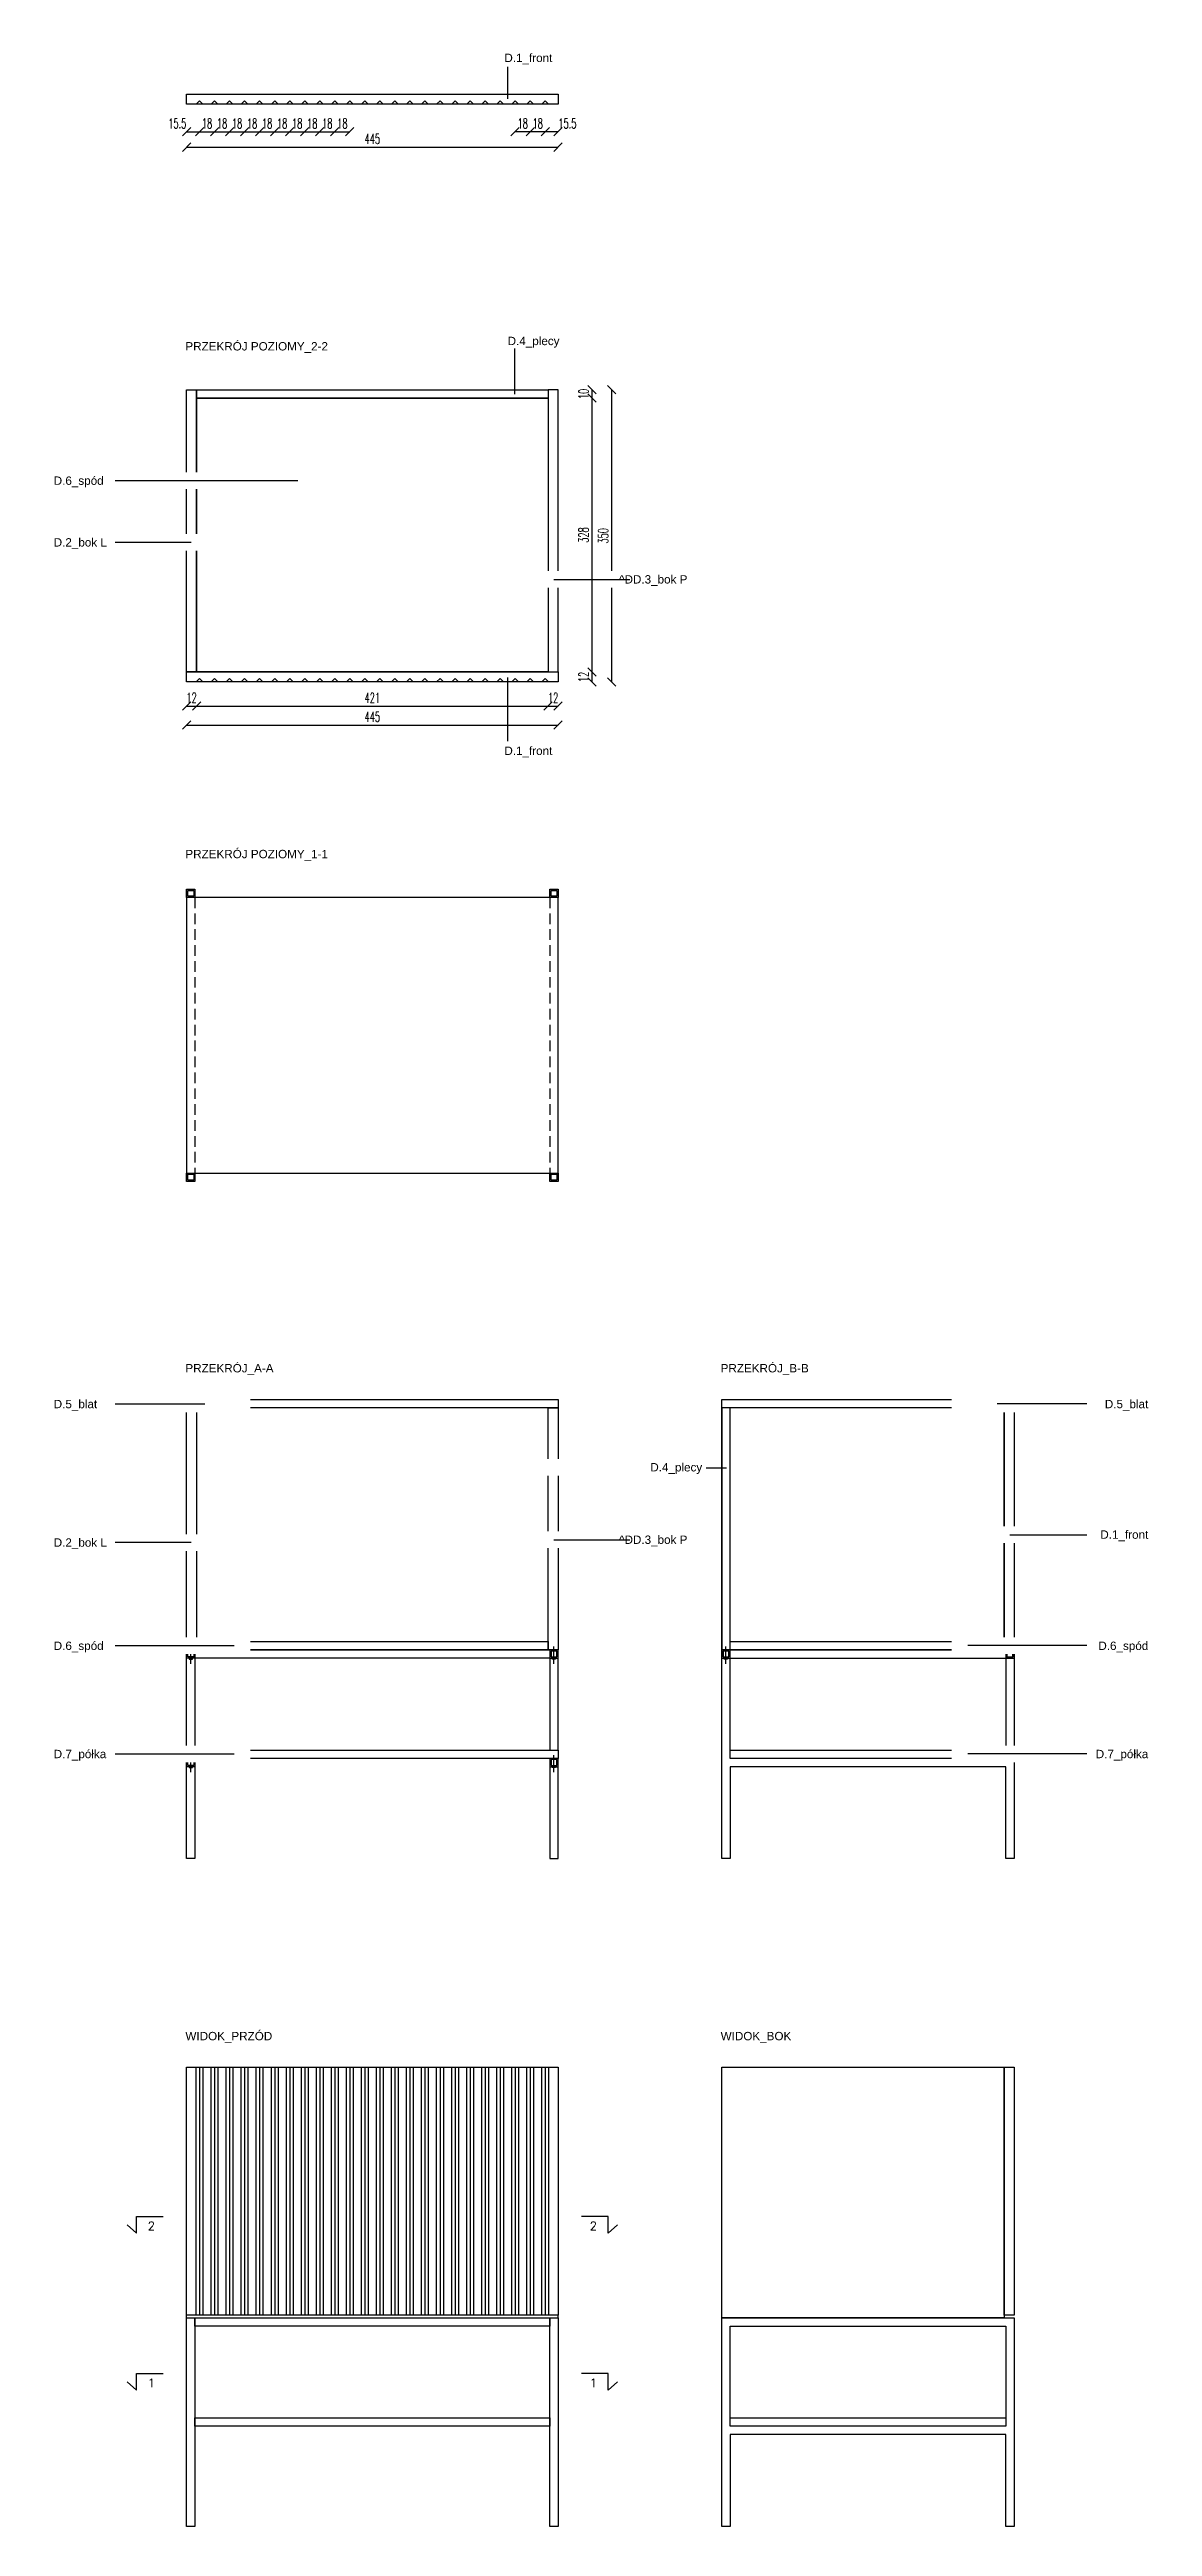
# Model space of a CAD drawing. Header units: millimetres. Extents: x -164 to 1157, y 0 to 2967.
import ezdxf

# ---------------------------------------------------------------- set-up
doc = ezdxf.new("R2010")
doc.units = ezdxf.units.MM
doc.linetypes.add('DASHED', pattern=[19.05, 12.7, -6.35])
for name, color, linetype in [('D - sklejka - przekrój', 30, 'Continuous'), ('D - sklejka - widok', 40, 'Continuous'), ('IN - wymiar', 142, 'Continuous'), ('M - stal - przekrój', 140, 'Continuous'), ('M - stal - widok', 150, 'Continuous'), ('O - opis', 94, 'Continuous'), ('X - wkręty', 1, 'Continuous')]:
    doc.layers.add(name, color=color, linetype=linetype)
doc.styles.add('BA_wymiarowanie', font='simplex.shx', dxfattribs={"width": 0.6})
doc.styles.get("Standard").update_dxf_attribs({"font": 'txt.shx'})
doc.dimstyles.new('H 50_MS', dxfattribs={"dimscale": 80, "dimtxt": 12, "dimasz": 10, "dimexe": 1.25, "dimexo": 0.625, "dimgap": 4, "dimtad": 1, "dimdec": 1, "dimrnd": 0.05, "dimzin": 9, "dimdsep": 46, "dimtxsty": 'BA_wymiarowanie', "dimblk": 'OBLIQUE', "dimcen": 0.2, "dimse1": 1, "dimse2": 1, "dimclrd": 256, "dimclrt": 256, "dimadec": 0, "dimazin": 0, "dimtfac": 1, "dimtdec": 1, "dimtix": 1, "dimtmove": 2, "dimatfit": 3, "dimldrblk": 'NONE', "dimfxl": 1, "dimarcsym": 0})

# ---------------------------------------------------------------- blocks, each defined once
blk = doc.blocks.new('wk')
at = {"layer": 'X - wkręty'}
for points in [[(5717.9, 1944.8), (5717.9, 1965.4)], [(5717.9, 1951.4), (5715.9, 1951.4), (5715.9, 1950.4), (5719.9, 1950.4), (5719.9, 1951.4), (5717.9, 1951.4)]]:
    blk.add_lwpolyline(points, dxfattribs=at)
blk = doc.blocks.new('_Oblique')
at = {"color": 0, "linetype": 'ByBlock', "lineweight": -2}
blk.add_line((-0.5, -0.5), (0.5, 0.5), dxfattribs=at)
blk = doc.blocks.new('*D28')
at = {"layer": 'Defpoints', "color": 0}
for p in [(0, 2190.7), (445, 2190.7), (445, 2157.8)]:
    blk.add_point(p, dxfattribs=at)
at = {"layer": 'IN - wymiar', "lineweight": -2}
blk.add_line((0, 2157.8), (445, 2157.8), dxfattribs=at)
at = {"layer": 'IN - wymiar', "lineweight": -2, "xscale": 10, "yscale": 10, "zscale": 10, "rotation": 180}
blk.add_blockref('_Oblique', (0, 2157.8), dxfattribs=at)
at = {"layer": 'IN - wymiar', "lineweight": -2, "xscale": 10, "yscale": 10, "zscale": 10}
blk.add_blockref('_Oblique', (445, 2157.8), dxfattribs=at)
at = {"layer": 'IN - wymiar', "insert": (222.5, 2167.8), "char_height": 12, "attachment_point": 5, "style": 'BA_wymiarowanie'}
blk.add_mtext('445', dxfattribs=at)
blk = doc.blocks.new('_None')
blk = doc.blocks.new('*D29')
at = {"layer": 'Defpoints', "color": 0}
for p in [(473.9, 2559.4), (473.9, 2209.4), (508.9, 2209.4)]:
    blk.add_point(p, dxfattribs=at)
at = {"layer": 'IN - wymiar', "lineweight": -2}
blk.add_line((508.9, 2559.4), (508.9, 2209.4), dxfattribs=at)
at = {"layer": 'IN - wymiar', "lineweight": -2, "xscale": 10, "yscale": 10, "zscale": 10}
for p, rotation in [((508.9, 2559.4), 90), ((508.9, 2209.4), 270)]:
    blk.add_blockref('_Oblique', p, dxfattribs=dict(at, rotation=rotation))
at = {"layer": 'IN - wymiar', "insert": (498.9, 2384.4), "char_height": 12, "attachment_point": 5, "rotation": 90, "style": 'BA_wymiarowanie'}
blk.add_mtext('350', dxfattribs=at)
blk = doc.blocks.new('*D33')
at = {"layer": 'Defpoints', "color": 0}
for p in [(0, 2245.5), (12, 2245.5), (12, 2180.5)]:
    blk.add_point(p, dxfattribs=at)
at = {"layer": 'IN - wymiar', "lineweight": -2}
blk.add_line((0, 2180.5), (12, 2180.5), dxfattribs=at)
at = {"layer": 'IN - wymiar', "lineweight": -2, "xscale": 10, "yscale": 10, "zscale": 10}
blk.add_blockref('_Oblique', (0, 2180.5), dxfattribs=at)
at = {"layer": 'IN - wymiar', "lineweight": -2, "xscale": 10, "yscale": 10, "zscale": 10, "rotation": 180}
blk.add_blockref('_Oblique', (12, 2180.5), dxfattribs=at)
at = {"layer": 'IN - wymiar', "insert": (6, 2190.5), "char_height": 12, "attachment_point": 5, "style": 'BA_wymiarowanie'}
blk.add_mtext('12', dxfattribs=at)
blk = doc.blocks.new('*D39')
at = {"layer": 'Defpoints', "color": 0}
for p in [(12, 2180.5), (433, 2180.5), (433, 2180.5)]:
    blk.add_point(p, dxfattribs=at)
at = {"layer": 'IN - wymiar', "lineweight": -2}
blk.add_line((12, 2180.5), (433, 2180.5), dxfattribs=at)
at = {"layer": 'IN - wymiar', "lineweight": -2, "xscale": 10, "yscale": 10, "zscale": 10, "rotation": 180}
blk.add_blockref('_Oblique', (12, 2180.5), dxfattribs=at)
at = {"layer": 'IN - wymiar', "lineweight": -2, "xscale": 10, "yscale": 10, "zscale": 10}
blk.add_blockref('_Oblique', (433, 2180.5), dxfattribs=at)
at = {"layer": 'IN - wymiar', "insert": (222.5, 2190.5), "char_height": 12, "attachment_point": 5, "style": 'BA_wymiarowanie'}
blk.add_mtext('421', dxfattribs=at)
blk = doc.blocks.new('*D40')
at = {"layer": 'Defpoints', "color": 0}
for p in [(433, 2180.5), (445, 2180.7), (445, 2180.5)]:
    blk.add_point(p, dxfattribs=at)
at = {"layer": 'IN - wymiar', "lineweight": -2}
blk.add_line((433, 2180.5), (445, 2180.5), dxfattribs=at)
at = {"layer": 'IN - wymiar', "lineweight": -2, "xscale": 10, "yscale": 10, "zscale": 10}
blk.add_blockref('_Oblique', (433, 2180.5), dxfattribs=at)
at = {"layer": 'IN - wymiar', "lineweight": -2, "xscale": 10, "yscale": 10, "zscale": 10, "rotation": 180}
blk.add_blockref('_Oblique', (445, 2180.5), dxfattribs=at)
at = {"layer": 'IN - wymiar', "insert": (439, 2190.5), "char_height": 12, "attachment_point": 5, "style": 'BA_wymiarowanie'}
blk.add_mtext('12', dxfattribs=at)
blk = doc.blocks.new('*D42')
at = {"layer": 'Defpoints', "color": 0}
for p in [(450.4, 2559.4), (433, 2549.4), (485.4, 2549.4)]:
    blk.add_point(p, dxfattribs=at)
at = {"layer": 'IN - wymiar', "lineweight": -2}
blk.add_line((485.4, 2559.4), (485.4, 2549.4), dxfattribs=at)
at = {"layer": 'IN - wymiar', "lineweight": -2, "xscale": 10, "yscale": 10, "zscale": 10}
for p, rotation in [((485.4, 2559.4), 270), ((485.4, 2549.4), 90)]:
    blk.add_blockref('_Oblique', p, dxfattribs=dict(at, rotation=rotation))
at = {"layer": 'IN - wymiar', "insert": (475.4, 2554.4), "char_height": 12, "attachment_point": 5, "rotation": 90, "style": 'BA_wymiarowanie'}
blk.add_mtext('10', dxfattribs=at)
blk = doc.blocks.new('*D43')
at = {"layer": 'Defpoints', "color": 0}
for p in [(450.4, 2549.4), (433, 2221.4), (485.4, 2221.4)]:
    blk.add_point(p, dxfattribs=at)
at = {"layer": 'IN - wymiar', "lineweight": -2}
blk.add_line((485.4, 2549.4), (485.4, 2221.4), dxfattribs=at)
at = {"layer": 'IN - wymiar', "lineweight": -2, "xscale": 10, "yscale": 10, "zscale": 10}
for p, rotation in [((485.4, 2549.4), 90), ((485.4, 2221.4), 270)]:
    blk.add_blockref('_Oblique', p, dxfattribs=dict(at, rotation=rotation))
at = {"layer": 'IN - wymiar', "insert": (475.4, 2385.4), "char_height": 12, "attachment_point": 5, "rotation": 90, "style": 'BA_wymiarowanie'}
blk.add_mtext('328', dxfattribs=at)
blk = doc.blocks.new('*D44')
at = {"layer": 'Defpoints', "color": 0}
for p in [(433, 2221.4), (433, 2209.4), (485.4, 2209.4)]:
    blk.add_point(p, dxfattribs=at)
at = {"layer": 'IN - wymiar', "lineweight": -2}
blk.add_line((485.4, 2221.4), (485.4, 2209.4), dxfattribs=at)
at = {"layer": 'IN - wymiar', "lineweight": -2, "xscale": 10, "yscale": 10, "zscale": 10}
for p, rotation in [((485.4, 2221.4), 270), ((485.4, 2209.4), 90)]:
    blk.add_blockref('_Oblique', p, dxfattribs=dict(at, rotation=rotation))
at = {"layer": 'IN - wymiar', "insert": (475.4, 2215.4), "char_height": 12, "attachment_point": 5, "rotation": 90, "style": 'BA_wymiarowanie'}
blk.add_mtext('12', dxfattribs=at)
blk = doc.blocks.new('*D45')
at = {"layer": 'Defpoints', "color": 0}
for p in [(0, 2882.9), (445, 2882.9), (445, 2850)]:
    blk.add_point(p, dxfattribs=at)
at = {"layer": 'IN - wymiar', "lineweight": -2}
blk.add_line((0, 2850), (445, 2850), dxfattribs=at)
at = {"layer": 'IN - wymiar', "lineweight": -2, "xscale": 10, "yscale": 10, "zscale": 10, "rotation": 180}
blk.add_blockref('_Oblique', (0, 2850), dxfattribs=at)
at = {"layer": 'IN - wymiar', "lineweight": -2, "xscale": 10, "yscale": 10, "zscale": 10}
blk.add_blockref('_Oblique', (445, 2850), dxfattribs=at)
at = {"layer": 'IN - wymiar', "insert": (222.5, 2860), "char_height": 12, "attachment_point": 5, "style": 'BA_wymiarowanie'}
blk.add_mtext('445', dxfattribs=at)
blk = doc.blocks.new('*D48')
at = {"layer": 'Defpoints', "color": 0}
for p in [(0, 2901.6), (15.5, 2905.6), (15.5, 2868.4)]:
    blk.add_point(p, dxfattribs=at)
at = {"layer": 'IN - wymiar', "lineweight": -2}
blk.add_line((0, 2868.4), (15.5, 2868.4), dxfattribs=at)
at = {"layer": 'IN - wymiar', "lineweight": -2, "xscale": 10, "yscale": 10, "zscale": 10, "rotation": 180}
blk.add_blockref('_Oblique', (0, 2868.4), dxfattribs=at)
at = {"layer": 'IN - wymiar', "lineweight": -2, "xscale": 10, "yscale": 10, "zscale": 10}
blk.add_blockref('_Oblique', (15.5, 2868.4), dxfattribs=at)
at = {"layer": 'IN - wymiar', "insert": (-11.1, 2878.4), "char_height": 12, "attachment_point": 5, "style": 'BA_wymiarowanie'}
blk.add_mtext('15.5', dxfattribs=at)
blk = doc.blocks.new('*D50')
at = {"layer": 'Defpoints', "color": 0}
for p in [(15.5, 2905.6), (33.5, 2905.6), (33.5, 2868.4)]:
    blk.add_point(p, dxfattribs=at)
at = {"layer": 'IN - wymiar', "lineweight": -2}
blk.add_line((15.5, 2868.4), (33.5, 2868.4), dxfattribs=at)
at = {"layer": 'IN - wymiar', "lineweight": -2, "xscale": 10, "yscale": 10, "zscale": 10, "rotation": 180}
blk.add_blockref('_Oblique', (15.5, 2868.4), dxfattribs=at)
at = {"layer": 'IN - wymiar', "lineweight": -2, "xscale": 10, "yscale": 10, "zscale": 10}
blk.add_blockref('_Oblique', (33.5, 2868.4), dxfattribs=at)
at = {"layer": 'IN - wymiar', "insert": (24.5, 2878.4), "char_height": 12, "attachment_point": 5, "style": 'BA_wymiarowanie'}
blk.add_mtext('18', dxfattribs=at)
blk = doc.blocks.new('*D51')
at = {"layer": 'Defpoints', "color": 0}
for p in [(33.5, 2905.6), (51.5, 2905.6), (51.5, 2868.4)]:
    blk.add_point(p, dxfattribs=at)
at = {"layer": 'IN - wymiar', "lineweight": -2}
blk.add_line((33.5, 2868.4), (51.5, 2868.4), dxfattribs=at)
at = {"layer": 'IN - wymiar', "lineweight": -2, "xscale": 10, "yscale": 10, "zscale": 10, "rotation": 180}
blk.add_blockref('_Oblique', (33.5, 2868.4), dxfattribs=at)
at = {"layer": 'IN - wymiar', "lineweight": -2, "xscale": 10, "yscale": 10, "zscale": 10}
blk.add_blockref('_Oblique', (51.5, 2868.4), dxfattribs=at)
at = {"layer": 'IN - wymiar', "insert": (42.5, 2878.4), "char_height": 12, "attachment_point": 5, "style": 'BA_wymiarowanie'}
blk.add_mtext('18', dxfattribs=at)
blk = doc.blocks.new('*D52')
at = {"layer": 'Defpoints', "color": 0}
for p in [(51.5, 2905.6), (69.5, 2905.6), (69.5, 2868.4)]:
    blk.add_point(p, dxfattribs=at)
at = {"layer": 'IN - wymiar', "lineweight": -2}
blk.add_line((51.5, 2868.4), (69.5, 2868.4), dxfattribs=at)
at = {"layer": 'IN - wymiar', "lineweight": -2, "xscale": 10, "yscale": 10, "zscale": 10, "rotation": 180}
blk.add_blockref('_Oblique', (51.5, 2868.4), dxfattribs=at)
at = {"layer": 'IN - wymiar', "lineweight": -2, "xscale": 10, "yscale": 10, "zscale": 10}
blk.add_blockref('_Oblique', (69.5, 2868.4), dxfattribs=at)
at = {"layer": 'IN - wymiar', "insert": (60.5, 2878.4), "char_height": 12, "attachment_point": 5, "style": 'BA_wymiarowanie'}
blk.add_mtext('18', dxfattribs=at)
blk = doc.blocks.new('*D53')
at = {"layer": 'Defpoints', "color": 0}
for p in [(69.5, 2905.6), (87.5, 2905.6), (87.5, 2868.4)]:
    blk.add_point(p, dxfattribs=at)
at = {"layer": 'IN - wymiar', "lineweight": -2}
blk.add_line((69.5, 2868.4), (87.5, 2868.4), dxfattribs=at)
at = {"layer": 'IN - wymiar', "lineweight": -2, "xscale": 10, "yscale": 10, "zscale": 10, "rotation": 180}
blk.add_blockref('_Oblique', (69.5, 2868.4), dxfattribs=at)
at = {"layer": 'IN - wymiar', "lineweight": -2, "xscale": 10, "yscale": 10, "zscale": 10}
blk.add_blockref('_Oblique', (87.5, 2868.4), dxfattribs=at)
at = {"layer": 'IN - wymiar', "insert": (78.5, 2878.4), "char_height": 12, "attachment_point": 5, "style": 'BA_wymiarowanie'}
blk.add_mtext('18', dxfattribs=at)
blk = doc.blocks.new('*D54')
at = {"layer": 'Defpoints', "color": 0}
for p in [(87.5, 2905.6), (105.5, 2905.6), (105.5, 2868.4)]:
    blk.add_point(p, dxfattribs=at)
at = {"layer": 'IN - wymiar', "lineweight": -2}
blk.add_line((87.5, 2868.4), (105.5, 2868.4), dxfattribs=at)
at = {"layer": 'IN - wymiar', "lineweight": -2, "xscale": 10, "yscale": 10, "zscale": 10, "rotation": 180}
blk.add_blockref('_Oblique', (87.5, 2868.4), dxfattribs=at)
at = {"layer": 'IN - wymiar', "lineweight": -2, "xscale": 10, "yscale": 10, "zscale": 10}
blk.add_blockref('_Oblique', (105.5, 2868.4), dxfattribs=at)
at = {"layer": 'IN - wymiar', "insert": (96.5, 2878.4), "char_height": 12, "attachment_point": 5, "style": 'BA_wymiarowanie'}
blk.add_mtext('18', dxfattribs=at)
blk = doc.blocks.new('*D55')
at = {"layer": 'Defpoints', "color": 0}
for p in [(105.5, 2905.6), (123.5, 2905.6), (123.5, 2868.4)]:
    blk.add_point(p, dxfattribs=at)
at = {"layer": 'IN - wymiar', "lineweight": -2}
blk.add_line((105.5, 2868.4), (123.5, 2868.4), dxfattribs=at)
at = {"layer": 'IN - wymiar', "lineweight": -2, "xscale": 10, "yscale": 10, "zscale": 10, "rotation": 180}
blk.add_blockref('_Oblique', (105.5, 2868.4), dxfattribs=at)
at = {"layer": 'IN - wymiar', "lineweight": -2, "xscale": 10, "yscale": 10, "zscale": 10}
blk.add_blockref('_Oblique', (123.5, 2868.4), dxfattribs=at)
at = {"layer": 'IN - wymiar', "insert": (114.5, 2878.4), "char_height": 12, "attachment_point": 5, "style": 'BA_wymiarowanie'}
blk.add_mtext('18', dxfattribs=at)
blk = doc.blocks.new('*D56')
at = {"layer": 'Defpoints', "color": 0}
for p in [(123.5, 2905.6), (141.5, 2905.6), (141.5, 2868.4)]:
    blk.add_point(p, dxfattribs=at)
at = {"layer": 'IN - wymiar', "lineweight": -2}
blk.add_line((123.5, 2868.4), (141.5, 2868.4), dxfattribs=at)
at = {"layer": 'IN - wymiar', "lineweight": -2, "xscale": 10, "yscale": 10, "zscale": 10, "rotation": 180}
blk.add_blockref('_Oblique', (123.5, 2868.4), dxfattribs=at)
at = {"layer": 'IN - wymiar', "lineweight": -2, "xscale": 10, "yscale": 10, "zscale": 10}
blk.add_blockref('_Oblique', (141.5, 2868.4), dxfattribs=at)
at = {"layer": 'IN - wymiar', "insert": (132.5, 2878.4), "char_height": 12, "attachment_point": 5, "style": 'BA_wymiarowanie'}
blk.add_mtext('18', dxfattribs=at)
blk = doc.blocks.new('*D57')
at = {"layer": 'Defpoints', "color": 0}
for p in [(141.5, 2905.6), (159.5, 2905.6), (159.5, 2868.4)]:
    blk.add_point(p, dxfattribs=at)
at = {"layer": 'IN - wymiar', "lineweight": -2}
blk.add_line((141.5, 2868.4), (159.5, 2868.4), dxfattribs=at)
at = {"layer": 'IN - wymiar', "lineweight": -2, "xscale": 10, "yscale": 10, "zscale": 10, "rotation": 180}
blk.add_blockref('_Oblique', (141.5, 2868.4), dxfattribs=at)
at = {"layer": 'IN - wymiar', "lineweight": -2, "xscale": 10, "yscale": 10, "zscale": 10}
blk.add_blockref('_Oblique', (159.5, 2868.4), dxfattribs=at)
at = {"layer": 'IN - wymiar', "insert": (150.5, 2878.4), "char_height": 12, "attachment_point": 5, "style": 'BA_wymiarowanie'}
blk.add_mtext('18', dxfattribs=at)
blk = doc.blocks.new('*D58')
at = {"layer": 'Defpoints', "color": 0}
for p in [(159.5, 2905.6), (177.5, 2905.6), (177.5, 2868.4)]:
    blk.add_point(p, dxfattribs=at)
at = {"layer": 'IN - wymiar', "lineweight": -2}
blk.add_line((159.5, 2868.4), (177.5, 2868.4), dxfattribs=at)
at = {"layer": 'IN - wymiar', "lineweight": -2, "xscale": 10, "yscale": 10, "zscale": 10, "rotation": 180}
blk.add_blockref('_Oblique', (159.5, 2868.4), dxfattribs=at)
at = {"layer": 'IN - wymiar', "lineweight": -2, "xscale": 10, "yscale": 10, "zscale": 10}
blk.add_blockref('_Oblique', (177.5, 2868.4), dxfattribs=at)
at = {"layer": 'IN - wymiar', "insert": (168.5, 2878.4), "char_height": 12, "attachment_point": 5, "style": 'BA_wymiarowanie'}
blk.add_mtext('18', dxfattribs=at)
blk = doc.blocks.new('*D59')
at = {"layer": 'Defpoints', "color": 0}
for p in [(177.5, 2905.6), (195.5, 2905.6), (195.5, 2868.4)]:
    blk.add_point(p, dxfattribs=at)
at = {"layer": 'IN - wymiar', "lineweight": -2}
blk.add_line((177.5, 2868.4), (195.5, 2868.4), dxfattribs=at)
at = {"layer": 'IN - wymiar', "lineweight": -2, "xscale": 10, "yscale": 10, "zscale": 10, "rotation": 180}
blk.add_blockref('_Oblique', (177.5, 2868.4), dxfattribs=at)
at = {"layer": 'IN - wymiar', "lineweight": -2, "xscale": 10, "yscale": 10, "zscale": 10}
blk.add_blockref('_Oblique', (195.5, 2868.4), dxfattribs=at)
at = {"layer": 'IN - wymiar', "insert": (186.5, 2878.4), "char_height": 12, "attachment_point": 5, "style": 'BA_wymiarowanie'}
blk.add_mtext('18', dxfattribs=at)
blk = doc.blocks.new('*D61')
at = {"layer": 'Defpoints', "color": 0}
for p in [(429.5, 2905.6), (445, 2901.6), (429.5, 2868.4)]:
    blk.add_point(p, dxfattribs=at)
at = {"layer": 'IN - wymiar', "lineweight": -2}
blk.add_line((445, 2868.4), (429.5, 2868.4), dxfattribs=at)
at = {"layer": 'IN - wymiar', "lineweight": -2, "xscale": 10, "yscale": 10, "zscale": 10, "rotation": 180}
blk.add_blockref('_Oblique', (429.5, 2868.4), dxfattribs=at)
at = {"layer": 'IN - wymiar', "lineweight": -2, "xscale": 10, "yscale": 10, "zscale": 10}
blk.add_blockref('_Oblique', (445, 2868.4), dxfattribs=at)
at = {"layer": 'IN - wymiar', "insert": (456.1, 2878.4), "char_height": 12, "attachment_point": 5, "style": 'BA_wymiarowanie'}
blk.add_mtext('15.5', dxfattribs=at)
blk = doc.blocks.new('*D62')
at = {"layer": 'Defpoints', "color": 0}
for p in [(411.5, 2905.6), (429.5, 2905.6), (411.5, 2868.4)]:
    blk.add_point(p, dxfattribs=at)
at = {"layer": 'IN - wymiar', "lineweight": -2}
blk.add_line((429.5, 2868.4), (411.5, 2868.4), dxfattribs=at)
at = {"layer": 'IN - wymiar', "lineweight": -2, "xscale": 10, "yscale": 10, "zscale": 10, "rotation": 180}
blk.add_blockref('_Oblique', (411.5, 2868.4), dxfattribs=at)
at = {"layer": 'IN - wymiar', "lineweight": -2, "xscale": 10, "yscale": 10, "zscale": 10}
blk.add_blockref('_Oblique', (429.5, 2868.4), dxfattribs=at)
at = {"layer": 'IN - wymiar', "insert": (420.5, 2878.4), "char_height": 12, "attachment_point": 5, "style": 'BA_wymiarowanie'}
blk.add_mtext('18', dxfattribs=at)
blk = doc.blocks.new('*D63')
at = {"layer": 'Defpoints', "color": 0}
for p in [(393.5, 2905.6), (411.5, 2905.6), (393.5, 2868.4)]:
    blk.add_point(p, dxfattribs=at)
at = {"layer": 'IN - wymiar', "lineweight": -2}
blk.add_line((411.5, 2868.4), (393.5, 2868.4), dxfattribs=at)
at = {"layer": 'IN - wymiar', "lineweight": -2, "xscale": 10, "yscale": 10, "zscale": 10, "rotation": 180}
blk.add_blockref('_Oblique', (393.5, 2868.4), dxfattribs=at)
at = {"layer": 'IN - wymiar', "lineweight": -2, "xscale": 10, "yscale": 10, "zscale": 10}
blk.add_blockref('_Oblique', (411.5, 2868.4), dxfattribs=at)
at = {"layer": 'IN - wymiar', "insert": (402.5, 2878.4), "char_height": 12, "attachment_point": 5, "style": 'BA_wymiarowanie'}
blk.add_mtext('18', dxfattribs=at)

msp = doc.modelspace()

# ---------------------------------------------------------------- linework, layer by layer
at = {"layer": 'D - sklejka - przekrój'}
for points in [[(0, 2913.59), (445, 2913.59), (445, 2901.59), (0, 2901.59)], [(0, 2559.41), (12, 2559.41), (12, 2221.41), (0, 2221.41)], [(12, 2559.41), (433, 2559.41), (433, 2549.41), (12, 2549.41)], [(445, 2559.41), (433, 2559.41), (433, 2221.41), (445, 2221.41)], [(0, 2221.41), (445, 2221.41), (445, 2209.41), (0, 2209.41)], [(0, 1350), (445, 1350), (445, 1340), (0, 1340)], [(641.02, 1350), (979.02, 1350), (979.02, 1050), (641.02, 1050)], [(641.02, 1350), (979.02, 1350), (979.02, 1340), (641.02, 1340)], [(641.02, 1050), (651.02, 1050), (651.02, 1340), (641.02, 1340)], [(979.02, 1350), (991.02, 1350), (991.02, 1053), (979.02, 1053)], [(0, 930), (445, 930), (445, 920), (0, 920)], [(651.02, 930), (981.02, 930), (981.02, 920), (651.02, 920)]]:
    msp.add_lwpolyline(points, close=True, dxfattribs=at)
for points in [[(11.5, 2901.59), (15.5, 2905.59), (19.5, 2901.59)], [(29.5, 2901.59), (33.5, 2905.59), (37.5, 2901.59)], [(47.5, 2901.59), (51.5, 2905.59), (55.5, 2901.59)], [(65.5, 2901.59), (69.5, 2905.59), (73.5, 2901.59)], [(83.5, 2901.59), (87.5, 2905.59), (91.5, 2901.59)], [(101.5, 2901.59), (105.5, 2905.59), (109.5, 2901.59)], [(119.5, 2901.59), (123.5, 2905.59), (127.5, 2901.59)], [(137.5, 2901.59), (141.5, 2905.59), (145.5, 2901.59)], [(155.5, 2901.59), (159.5, 2905.59), (163.5, 2901.59)], [(173.5, 2901.59), (177.5, 2905.59), (181.5, 2901.59)], [(191.5, 2901.59), (195.5, 2905.59), (199.5, 2901.59)], [(209.5, 2901.59), (213.5, 2905.59), (217.5, 2901.59)], [(235.5, 2901.59), (231.5, 2905.59), (227.5, 2901.59)], [(253.5, 2901.59), (249.5, 2905.59), (245.5, 2901.59)], [(271.5, 2901.59), (267.5, 2905.59), (263.5, 2901.59)], [(289.5, 2901.59), (285.5, 2905.59), (281.5, 2901.59)], [(307.5, 2901.59), (303.5, 2905.59), (299.5, 2901.59)], [(325.5, 2901.59), (321.5, 2905.59), (317.5, 2901.59)], [(343.5, 2901.59), (339.5, 2905.59), (335.5, 2901.59)], [(361.5, 2901.59), (357.5, 2905.59), (353.5, 2901.59)], [(379.5, 2901.59), (375.5, 2905.59), (371.5, 2901.59)], [(397.5, 2901.59), (393.5, 2905.59), (389.5, 2901.59)], [(415.5, 2901.59), (411.5, 2905.59), (407.5, 2901.59)], [(433.5, 2901.59), (429.5, 2905.59), (425.5, 2901.59)], [(11.5, 2209.41), (15.5, 2213.41), (19.5, 2209.41)], [(29.5, 2209.41), (33.5, 2213.41), (37.5, 2209.41)], [(47.5, 2209.41), (51.5, 2213.41), (55.5, 2209.41)], [(65.5, 2209.41), (69.5, 2213.41), (73.5, 2209.41)], [(83.5, 2209.41), (87.5, 2213.41), (91.5, 2209.41)], [(101.5, 2209.41), (105.5, 2213.41), (109.5, 2209.41)], [(119.5, 2209.41), (123.5, 2213.41), (127.5, 2209.41)], [(137.5, 2209.41), (141.5, 2213.41), (145.5, 2209.41)], [(155.5, 2209.41), (159.5, 2213.41), (163.5, 2209.41)], [(173.5, 2209.41), (177.5, 2213.41), (181.5, 2209.41)], [(191.5, 2209.41), (195.5, 2213.41), (199.5, 2209.41)], [(209.5, 2209.41), (213.5, 2213.41), (217.5, 2209.41)], [(235.5, 2209.41), (231.5, 2213.41), (227.5, 2209.41)], [(253.5, 2209.41), (249.5, 2213.41), (245.5, 2209.41)], [(271.5, 2209.41), (267.5, 2213.41), (263.5, 2209.41)], [(289.5, 2209.41), (285.5, 2213.41), (281.5, 2209.41)], [(307.5, 2209.41), (303.5, 2213.41), (299.5, 2209.41)], [(325.5, 2209.41), (321.5, 2213.41), (317.5, 2209.41)], [(343.5, 2209.41), (339.5, 2213.41), (335.5, 2209.41)], [(361.5, 2209.41), (357.5, 2213.41), (353.5, 2209.41)], [(379.5, 2209.41), (375.5, 2213.41), (371.5, 2209.41)], [(397.5, 2209.41), (393.5, 2213.41), (389.5, 2209.41)], [(415.5, 2209.41), (411.5, 2213.41), (407.5, 2209.41)], [(433.5, 2209.41), (429.5, 2213.41), (425.5, 2209.41)], [(0, 1340), (12, 1340), (12, 1050), (0, 1050), (0, 1340)], [(433, 1340), (445, 1340), (445, 1050), (433, 1050), (433, 1340)], [(12, 1050), (12, 1060), (433, 1060), (433, 1050), (10, 1050)], [(651.02, 1050), (651.02, 1060), (979.02, 1060), (979.02, 1050), (651.02, 1050)]]:
    msp.add_lwpolyline(points, dxfattribs=at)
at = {"layer": 'D - sklejka - widok'}
for points in [[(12, 2549.41), (433, 2549.41), (433, 2221.41), (12, 2221.41)], [(0, 1621.2), (445, 1621.2), (445, 1951.2), (0, 1951.2)], [(0, 550), (445, 550), (445, 253), (0, 253)], [(641.02, 550), (979.02, 550), (979.02, 250), (641.02, 250)], [(979.02, 550), (991.02, 550), (991.02, 253), (979.02, 253)], [(10, 130), (435, 130), (435, 120), (10, 120)], [(651.02, 130), (981.02, 130), (981.02, 120), (651.02, 120)]]:
    msp.add_lwpolyline(points, close=True, dxfattribs=at)
at = {"layer": 'D - sklejka - widok', "color": 252}
for points in [[(11.5, 550), (19.5, 550), (19.5, 253), (11.5, 253)], [(29.5, 550), (37.5, 550), (37.5, 253), (29.5, 253)], [(47.5, 550), (55.5, 550), (55.5, 253), (47.5, 253)], [(65.5, 550), (73.5, 550), (73.5, 253), (65.5, 253)], [(83.5, 550), (91.5, 550), (91.5, 253), (83.5, 253)], [(101.5, 550), (109.5, 550), (109.5, 253), (101.5, 253)], [(119.5, 550), (127.5, 550), (127.5, 253), (119.5, 253)], [(137.5, 550), (145.5, 550), (145.5, 253), (137.5, 253)], [(155.5, 550), (163.5, 550), (163.5, 253), (155.5, 253)], [(173.5, 550), (181.5, 550), (181.5, 253), (173.5, 253)], [(191.5, 550), (199.5, 550), (199.5, 253), (191.5, 253)], [(209.5, 550), (217.5, 550), (217.5, 253), (209.5, 253)], [(227.5, 550), (235.5, 550), (235.5, 253), (227.5, 253)], [(245.5, 550), (253.5, 550), (253.5, 253), (245.5, 253)], [(263.5, 550), (271.5, 550), (271.5, 253), (263.5, 253)], [(281.5, 550), (289.5, 550), (289.5, 253), (281.5, 253)], [(299.5, 550), (307.5, 550), (307.5, 253), (299.5, 253)], [(317.5, 550), (325.5, 550), (325.5, 253), (317.5, 253)], [(335.5, 550), (343.5, 550), (343.5, 253), (335.5, 253)], [(353.5, 550), (361.5, 550), (361.5, 253), (353.5, 253)], [(371.5, 550), (379.5, 550), (379.5, 253), (371.5, 253)], [(389.5, 550), (397.5, 550), (397.5, 253), (389.5, 253)], [(407.5, 550), (415.5, 550), (415.5, 253), (407.5, 253)], [(425.5, 550), (433.5, 550), (433.5, 253), (425.5, 253)]]:
    msp.add_lwpolyline(points, close=True, dxfattribs=at)
at = {"layer": 'D - sklejka - widok', "color": 250}
for points in [[(15.5, 550), (15.5, 253)], [(33.5, 550), (33.5, 253)], [(51.5, 550), (51.5, 253)], [(69.5, 550), (69.5, 253)], [(87.5, 550), (87.5, 253)], [(105.5, 550), (105.5, 253)], [(123.5, 550), (123.5, 253)], [(141.5, 550), (141.5, 253)], [(159.5, 550), (159.5, 253)], [(177.5, 550), (177.5, 253)], [(195.5, 550), (195.5, 253)], [(213.5, 550), (213.5, 253)], [(231.5, 550), (231.5, 253)], [(249.5, 550), (249.5, 253)], [(267.5, 550), (267.5, 253)], [(285.5, 550), (285.5, 253)], [(303.5, 550), (303.5, 253)], [(321.5, 550), (321.5, 253)], [(339.5, 550), (339.5, 253)], [(357.5, 550), (357.5, 253)], [(375.5, 550), (375.5, 253)], [(393.5, 550), (393.5, 253)], [(411.5, 550), (411.5, 253)], [(429.5, 550), (429.5, 253)]]:
    msp.add_lwpolyline(points, dxfattribs=at)
at = {"layer": 'D - sklejka - widok'}
for points in [[(0, 250), (0, 253)], [(445, 250), (445, 253)]]:
    msp.add_lwpolyline(points, dxfattribs=at)
at = {"layer": 'M - stal - przekrój'}
for points in [[(0, 1961.2), (10, 1961.2), (10, 1951.2), (0, 1951.2)], [(1.5, 1959.7), (8.5, 1959.7), (8.5, 1952.7), (1.5, 1952.7)], [(435, 1961.2), (445, 1961.2), (445, 1951.2), (435, 1951.2)], [(436.5, 1959.7), (443.5, 1959.7), (443.5, 1952.7), (436.5, 1952.7)], [(0, 1621.2), (10, 1621.2), (10, 1611.2), (0, 1611.2)], [(1.5, 1619.7), (8.5, 1619.7), (8.5, 1612.7), (1.5, 1612.7)], [(435, 1621.2), (445, 1621.2), (445, 1611.2), (435, 1611.2)], [(436.5, 1619.7), (443.5, 1619.7), (443.5, 1612.7), (436.5, 1612.7)], [(0, 1050), (10, 1050), (10, 1040), (0, 1040)], [(1.5, 1048.5), (8.5, 1048.5), (8.5, 1041.5), (1.5, 1041.5)], [(445, 1050), (435, 1050), (435, 1040), (445, 1040)], [(443.5, 1048.5), (436.5, 1048.5), (436.5, 1041.5), (443.5, 1041.5)], [(651.02, 1050), (641.02, 1050), (641.02, 1040), (651.02, 1040)], [(649.52, 1048.5), (642.52, 1048.5), (642.52, 1041.5), (649.52, 1041.5)], [(991.02, 1050), (981.02, 1050), (981.02, 1040), (991.02, 1040)], [(989.52, 1048.5), (982.52, 1048.5), (982.52, 1041.5), (989.52, 1041.5)], [(0, 920), (10, 920), (10, 910), (0, 910)], [(445, 920), (435, 920), (435, 910), (445, 910)], [(1.5, 918.5), (8.5, 918.5), (8.5, 911.5), (1.5, 911.5)], [(443.5, 918.5), (436.5, 918.5), (436.5, 911.5), (443.5, 911.5)]]:
    msp.add_lwpolyline(points, close=True, dxfattribs=at)
at = {"layer": 'M - stal - widok'}
for p, q in [((0, 1050), (10, 1050)), ((10, 1050), (435, 1050)), ((435, 1040), (10, 1040)), ((435, 1050), (445, 1050)), ((641.02, 1050), (651.02, 1050)), ((981.02, 1050), (991.02, 1050)), ((0, 800), (0, 910)), ((10, 910), (10, 800)), ((435, 910), (435, 800)), ((445, 800), (445, 910)), ((10, 800), (0, 800)), ((435, 800), (445, 800))]:
    msp.add_line(p, q, dxfattribs=at)
at = {"layer": 'M - stal - widok', "linetype": 'DASHED'}
for points in [[(10, 1951.2), (10, 1621.2)], [(435, 1951.2), (435, 1621.2)]]:
    msp.add_lwpolyline(points, dxfattribs=at)
at = {"layer": 'M - stal - widok'}
for points in [[(0, 930), (0, 1050)], [(10, 1040), (10, 1050)], [(10, 1040), (10, 930)], [(435, 1050), (435, 930)], [(445, 930), (445, 1050)], [(641.02, 800), (641.02, 1050), (991.02, 1050), (991.02, 800), (981.02, 800), (981.02, 910), (651.02, 910), (651.02, 800), (641.02, 800)], [(0, 0), (0, 250), (10, 250), (10, 0), (0, 0)], [(435, 0), (435, 250), (445, 250), (445, 0), (435, 0)], [(641.02, 0), (641.02, 250), (991.02, 250), (991.02, 0), (981.02, 0), (981.02, 110), (651.02, 110), (651.02, 0), (641.02, 0)]]:
    msp.add_lwpolyline(points, dxfattribs=at)
for points in [[(651.02, 1040), (981.02, 1040), (981.02, 920), (651.02, 920)], [(10, 250), (435, 250), (435, 240), (10, 240)], [(651.02, 240), (981.02, 240), (981.02, 120), (651.02, 120)]]:
    msp.add_lwpolyline(points, close=True, dxfattribs=at)
at = {"layer": 'O - opis'}
for points in [[(-70.97, 361.22), (-60.02, 351.19), (-60.02, 371.26), (-27.93, 371.26)], [(515.97, 361.22), (505.02, 351.19), (505.02, 371.26), (472.93, 371.26)], [(-70.97, 173.19), (-60.02, 163.15), (-60.02, 183.23), (-27.93, 183.23)], [(515.97, 173.19), (505.02, 163.15), (505.02, 183.23), (472.93, 183.23)]]:
    msp.add_lwpolyline(points, dxfattribs=at)

# ---------------------------------------------------------------- block references
at = {"layer": 'X - wkręty'}
for p in [(-5712.87, -911.45), (-5712.87, -1041.45)]:
    msp.add_blockref('wk', p, dxfattribs=at)
at = {"layer": 'X - wkręty', "xscale": -1}
for p in [(6157.87, -911.45), (6363.89, -911.45), (6157.87, -1041.45)]:
    msp.add_blockref('wk', p, dxfattribs=at)

# ---------------------------------------------------------------- texts
at = {"layer": 'O - opis', "char_height": 10, "bg_fill": 2}
for s, insert, width, attachment_point in [('\\pxt19;{\\fArial|b0|i0|c0|p34;D.1_front}', (438.05, 2961.94), 230.3986, 3), ('{\\fArial|b0|i0|c0|p34;PRZEKRÓJ POZIOMY_2-2}', (-1.41, 2616.48), 230.3986, 1), ('\\pxt19;{\\fArial|b0|i0|c0|p34;D.1_front}', (438.05, 2131.97), 230.3986, 3), ('{\\fArial|b0|i0|c0|p34;PRZEKRÓJ POZIOMY_1-1}', (-1.41, 2008.27), 230.3986, 1), ('{\\fArial|b0|i0|c0|p34;PRZEKRÓJ_A-A}', (-1.41, 1392.38), 32.5414, 1)]:
    msp.add_mtext(s, dxfattribs=dict(at, insert=insert, width=width, attachment_point=attachment_point))
at = {"layer": 'O - opis', "char_height": 10, "width": 32.5414}
for s, insert, attachment_point in [('{\\fArial|b0|i0|c0|p34;PRZEKRÓJ_B-B}', (639.61, 1392.38), 1), ('\\pxt2;{\\fArial|b0|i0|c0|p34;WIDOK_PRZÓD}', (-1.41, 592.38), 1), ('{\\fArial|b0|i0|c0|p34;WIDOK_BOK}', (639.61, 592.38), 1), ('2', (-46.41, 365.04), 1), ('2', (491.41, 365.04), 3), ('1', (-46.41, 177.01), 1), ('1', (491.41, 177.01), 3)]:
    msp.add_mtext(s, dxfattribs=dict(at, insert=insert, attachment_point=attachment_point))

# ---------------------------------------------------------------- dimensions: what is measured, and where the dimension line sits
at = {"layer": 'IN - wymiar'}
dim = msp.add_linear_dim(base=(15.5, 2868.39), p1=(0, 2901.59), p2=(15.5, 2905.59), dimstyle='H 50_MS', override={"dimscale": 1, "dimlfac": 1, "dimtxsty": 'BA_wymiarowanie', "dimtmove": 1, "dimtolj": 0}, dxfattribs=at)
dim.commit()
dim.dimension.update_dxf_attribs({"geometry": '*D48', "text_midpoint": (-11.09, 2868.39), "dimtype": 160})
for base, p1, p2, picture, middle in [((445, 2850), (0, 2882.86), (445, 2882.86), '*D45', (222.5, 2860)), ((33.5, 2868.39), (15.5, 2905.59), (33.5, 2905.59), '*D50', (24.5, 2878.39)), ((51.5, 2868.39), (33.5, 2905.59), (51.5, 2905.59), '*D51', (42.5, 2878.39)), ((69.5, 2868.39), (51.5, 2905.59), (69.5, 2905.59), '*D52', (60.5, 2878.39)), ((87.5, 2868.39), (69.5, 2905.59), (87.5, 2905.59), '*D53', (78.5, 2878.39)), ((105.5, 2868.39), (87.5, 2905.59), (105.5, 2905.59), '*D54', (96.5, 2878.39)), ((123.5, 2868.39), (105.5, 2905.59), (123.5, 2905.59), '*D55', (114.5, 2878.39)), ((141.5, 2868.39), (123.5, 2905.59), (141.5, 2905.59), '*D56', (132.5, 2878.39)), ((159.5, 2868.39), (141.5, 2905.59), (159.5, 2905.59), '*D57', (150.5, 2878.39)), ((177.5, 2868.39), (159.5, 2905.59), (177.5, 2905.59), '*D58', (168.5, 2878.39)), ((195.5, 2868.39), (177.5, 2905.59), (195.5, 2905.59), '*D59', (186.5, 2878.39)), ((12, 2180.48), (0, 2245.48), (12, 2245.48), '*D33', (6, 2190.48)), ((433, 2180.48), (12, 2180.48), (433, 2180.48), '*D39', (222.5, 2190.48)), ((445, 2180.49), (433, 2180.49), (445, 2180.73), '*D40', (439, 2190.49)), ((445, 2157.82), (0, 2190.68), (445, 2190.68), '*D28', (222.5, 2167.82))]:
    dim = msp.add_linear_dim(base=base, p1=p1, p2=p2, dimstyle='H 50_MS', override={"dimscale": 1, "dimlfac": 1, "dimtxsty": 'BA_wymiarowanie', "dimtmove": 1, "dimtolj": 0}, dxfattribs=at)
    dim.commit()
    dim.dimension.update_dxf_attribs({"geometry": picture, "text_midpoint": middle})
for base, p1, p2, angle, picture, middle in [((393.5, 2868.39), (411.5, 2905.59), (393.5, 2905.59), 180, '*D63', (402.5, 2878.39)), ((411.5, 2868.39), (429.5, 2905.59), (411.5, 2905.59), 180, '*D62', (420.5, 2878.39)), ((485.36, 2549.41), (450.36, 2559.41), (433, 2549.41), 270, '*D42', (475.36, 2554.41)), ((508.93, 2209.41), (473.93, 2559.41), (473.93, 2209.41), 270, '*D29', (498.93, 2384.41)), ((485.36, 2209.41), (433, 2221.41), (433, 2209.41), 270, '*D44', (475.36, 2215.41))]:
    dim = msp.add_linear_dim(base=base, p1=p1, p2=p2, angle=angle, dimstyle='H 50_MS', override={"dimscale": 1, "dimlfac": 1, "dimtxsty": 'BA_wymiarowanie', "dimtmove": 1, "dimtolj": 0}, dxfattribs=at)
    dim.commit()
    dim.dimension.update_dxf_attribs({"geometry": picture, "text_midpoint": middle})
dim = msp.add_linear_dim(base=(429.5, 2868.39), p1=(445, 2901.59), p2=(429.5, 2905.59), angle=180, dimstyle='H 50_MS', override={"dimscale": 1, "dimlfac": 1, "dimtxsty": 'BA_wymiarowanie', "dimtmove": 1, "dimtolj": 0}, dxfattribs=at)
dim.commit()
dim.dimension.update_dxf_attribs({"geometry": '*D61', "text_midpoint": (456.09, 2868.39), "dimtype": 160})

# ---------------------------------------------------------------- next in the draw order: linework, layer by layer
at = {"layer": 'O - opis'}
for points in [[(384.74, 2907.79), (384.74, 2946.22)], [(384.74, 2138.66), (384.74, 2214.65)]]:
    msp.add_lwpolyline(points, dxfattribs=at)

# ---------------------------------------------------------------- next in the draw order: texts
at = {"layer": 'O - opis', "char_height": 10, "width": 230.3986, "bg_fill": 2}
for s, insert, attachment_point in [('\\pxt19;{\\fArial|b0|i0|c0|p34;D.4_plecy}', (446.62, 2622.86), 3), ('{\\fArial|b0|i0|c0|p34;D.6_spód}', (-159.12, 2455.54), 1), ('{\\fArial|b0|i0|c0|p34;D.2_bok L}', (-159.12, 2381.61), 1), ('{\\fArial|b0|i0|c0|p34;^DD.3_bok P}', (599.83, 2337.32), 3), ('{\\fArial|b0|i0|c0|p34;D.5_blat}', (-159.12, 1349.46), 1), ('{\\fArial|b0|i0|c0|p34;D.5_blat}', (1151.75, 1349.46), 3), ('\\pxt19;{\\fArial|b0|i0|c0|p34;D.4_plecy}', (617.51, 1273.75), 3), ('{\\fArial|b0|i0|c0|p34;D.2_bok L}', (-159.12, 1183.57), 1), ('{\\fArial|b0|i0|c0|p34;^DD.3_bok P}', (599.83, 1186.97), 3), ('\\pxt19;{\\fArial|b0|i0|c0|p34;D.1_front}', (1151.75, 1193.09), 3), ('{\\fArial|b0|i0|c0|p34;D.6_spód}', (-159.12, 1059.91), 1), ('{\\fArial|b0|i0|c0|p34;D.6_spód}', (1151.75, 1059.91), 3), ('{\\fArial|b0|i0|c0|p34;D.7_półka}', (-159.12, 930.27), 1), ('{\\fArial|b0|i0|c0|p34;D.7_półka}', (1151.75, 930.27), 3)]:
    msp.add_mtext(s, dxfattribs=dict(at, insert=insert, attachment_point=attachment_point))

# ---------------------------------------------------------------- next in the draw order: linework, layer by layer
at = {"layer": 'O - opis'}
for points in [[(393.31, 2554.2), (393.31, 2608.8)], [(-85.68, 2450.86), (133.06, 2450.86)], [(-85.68, 2376.93), (5.33, 2376.93)], [(530.68, 2331.93), (439.67, 2331.93)], [(-85.68, 1344.78), (21.79, 1344.78)], [(1078.31, 1344.78), (970.84, 1344.78)], [(646.49, 1267.76), (622.37, 1267.76)], [(1078.31, 1187.28), (985.77, 1187.28)], [(-85.68, 1178.89), (5.33, 1178.89)], [(530.68, 1181.57), (439.67, 1181.57)], [(-85.68, 1055.23), (56.98, 1055.23)], [(1078.31, 1055.23), (935.64, 1055.23)], [(-85.68, 925.59), (56.98, 925.59)], [(1078.31, 925.59), (935.64, 925.59)]]:
    msp.add_lwpolyline(points, dxfattribs=at)

# ---------------------------------------------------------------- next in the draw order: dimensions: what is measured, and where the dimension line sits
at = {"layer": 'IN - wymiar'}
dim = msp.add_linear_dim(base=(485.36, 2221.41), p1=(450.36, 2549.41), p2=(433, 2221.41), angle=270, dimstyle='H 50_MS', override={"dimscale": 1, "dimlfac": 1, "dimtxsty": 'BA_wymiarowanie', "dimtmove": 1, "dimtolj": 0}, dxfattribs=at)
dim.commit()
dim.dimension.update_dxf_attribs({"geometry": '*D43', "text_midpoint": (475.36, 2385.41)})

doc.saveas('drawing.dxf')
